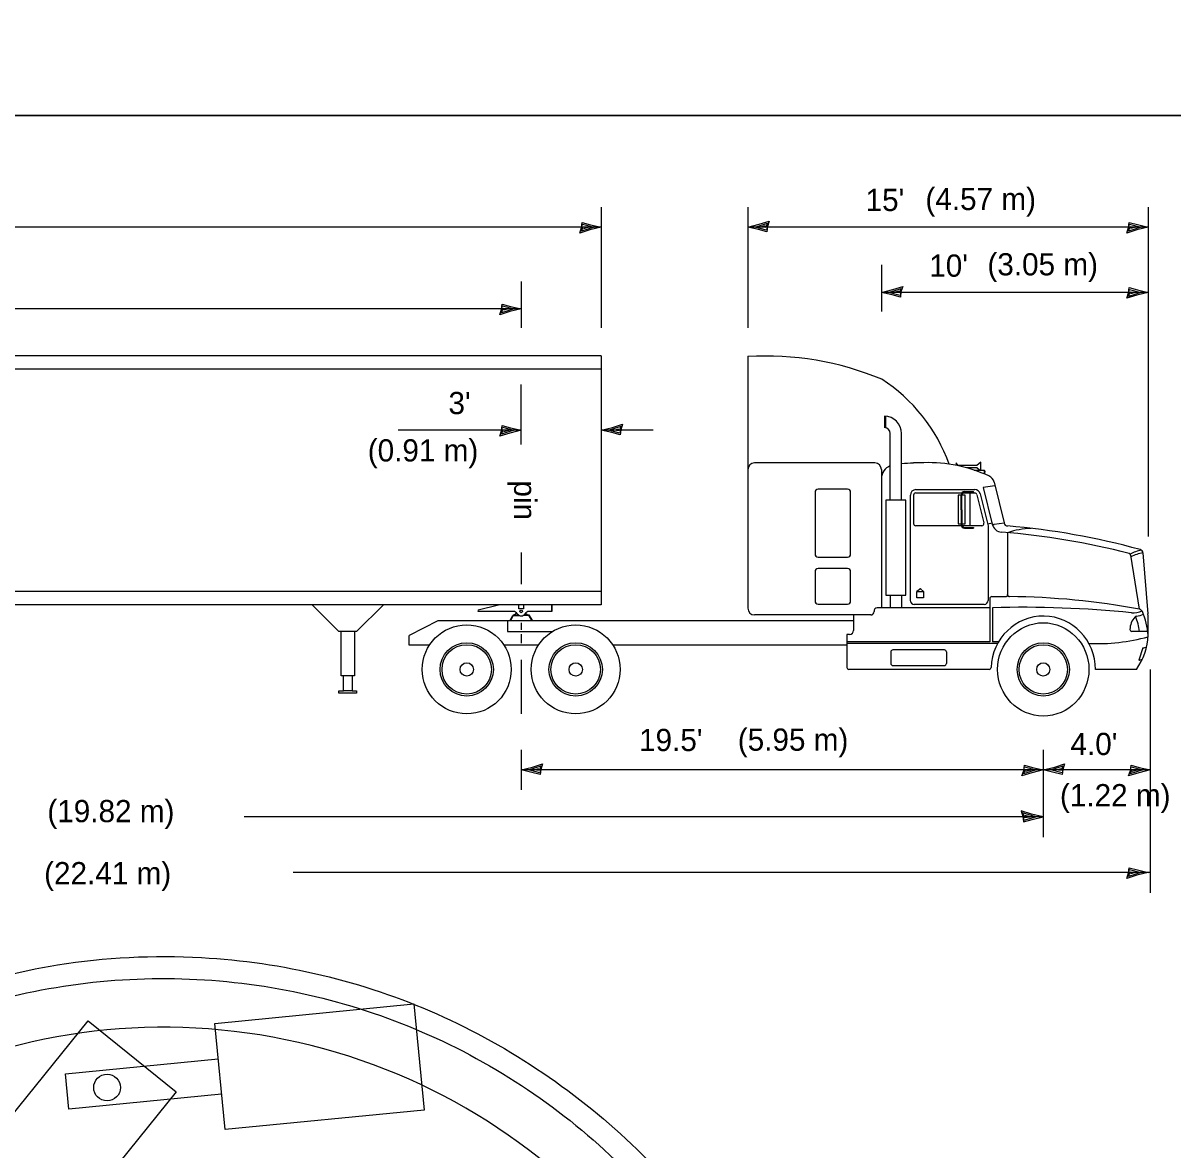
# Model space of a CAD drawing. Extents: x 2145173 to 2147094, y 2149363 to 2149822.
# Drawn here: x 2146717.67 to 2146765.04, y 2149612.78 to 2149659.17 of the extents above; entities that cross this region are included whole.
import ezdxf

# ---------------------------------------------------------------- set-up
doc = ezdxf.new("R2010")
doc.units = 0
for name, color, linetype in [('Design_EX_Roadway Dimensions', 7, 'Continuous'), ('Sheets_General Details', 7, 'Continuous'), ('Topo_Building', 7, 'Continuous')]:
    doc.layers.add(name, color=color, linetype=linetype)

msp = doc.modelspace()

# ---------------------------------------------------------------- linework, layer by layer
at = {"layer": 'Design_EX_Roadway Dimensions'}
for p, q in [((2146741.483, 2149651.581), (2146741.483, 2149646.605)), ((2146747.523, 2149651.584), (2146747.523, 2149646.609)), ((2146764.013, 2149651.584), (2146764.013, 2149638.008)), ((2146741.483, 2149650.757), (2146683.234, 2149650.757)), ((2146764.013, 2149650.759), (2146747.523, 2149650.759)), ((2146753.023, 2149649.198), (2146753.023, 2149647.286)), ((2146738.186, 2149648.519), (2146738.186, 2149646.607)), ((2146764.013, 2149648.069), (2146753.023, 2149648.069)), ((2146738.186, 2149647.39), (2146688.18, 2149647.39)), ((2146738.186, 2149641.802), (2146738.186, 2149644.279)), ((2146738.186, 2149642.391), (2146733.115, 2149642.391)), ((2146743.618, 2149642.391), (2146741.483, 2149642.391)), ((2146738.186, 2149637.349), (2146738.186, 2149636.05)), ((2146764.088, 2149632.536), (2146764.088, 2149623.326)), ((2146738.186, 2149629.221), (2146738.186, 2149627.572)), ((2146759.692, 2149629.221), (2146759.692, 2149625.626)), ((2146759.692, 2149628.396), (2146738.186, 2149628.396)), ((2146764.088, 2149628.396), (2146759.692, 2149628.396)), ((2146759.692, 2149626.456), (2146726.774, 2149626.456)), ((2146764.088, 2149624.171), (2146728.788, 2149624.171))]:
    msp.add_line(p, q, dxfattribs=at)
for points in [[(2146740.677, 2149650.737), (2146740.705, 2149650.952), (2146741.043, 2149650.857), (2146741.483, 2149650.757), (2146741.016, 2149650.639), (2146740.604, 2149650.512), (2146740.677, 2149650.737), (2146740.714, 2149650.877), (2146741.188, 2149650.755), (2146740.668, 2149650.592), (2146740.746, 2149650.774), (2146740.963, 2149650.749), (2146740.755, 2149650.692)], [(2146748.33, 2149650.779), (2146748.304, 2149650.561), (2146747.963, 2149650.658), (2146747.523, 2149650.759), (2146747.991, 2149650.873), (2146748.402, 2149651.001), (2146748.33, 2149650.779), (2146748.295, 2149650.636), (2146747.82, 2149650.759), (2146748.339, 2149650.922), (2146748.262, 2149650.737), (2146748.044, 2149650.763), (2146748.254, 2149650.82)], [(2146763.206, 2149650.737), (2146763.233, 2149650.953), (2146763.574, 2149650.86), (2146764.013, 2149650.759), (2146763.545, 2149650.643), (2146763.134, 2149650.513), (2146763.206, 2149650.737), (2146763.242, 2149650.88), (2146763.717, 2149650.757), (2146763.198, 2149650.592), (2146763.275, 2149650.777), (2146763.492, 2149650.75), (2146763.284, 2149650.693)], [(2146753.83, 2149648.089), (2146753.804, 2149647.871), (2146753.463, 2149647.967), (2146753.023, 2149648.069), (2146753.491, 2149648.182), (2146753.902, 2149648.311), (2146753.83, 2149648.089), (2146753.795, 2149647.945), (2146753.319, 2149648.069), (2146753.838, 2149648.232), (2146753.761, 2149648.046), (2146753.544, 2149648.073), (2146753.752, 2149648.13)], [(2146763.206, 2149648.046), (2146763.233, 2149648.263), (2146763.574, 2149648.17), (2146764.013, 2149648.069), (2146763.545, 2149647.952), (2146763.134, 2149647.823), (2146763.206, 2149648.046), (2146763.242, 2149648.189), (2146763.717, 2149648.067), (2146763.198, 2149647.902), (2146763.275, 2149648.086), (2146763.492, 2149648.06), (2146763.284, 2149648.003)], [(2146737.38, 2149647.37), (2146737.407, 2149647.587), (2146737.746, 2149647.492), (2146738.186, 2149647.39), (2146737.719, 2149647.276), (2146737.307, 2149647.148), (2146737.38, 2149647.37), (2146737.417, 2149647.515), (2146737.891, 2149647.39), (2146737.371, 2149647.228), (2146737.449, 2149647.413), (2146737.666, 2149647.386), (2146737.458, 2149647.33)], [(2146737.379, 2149642.369), (2146737.405, 2149642.584), (2146737.746, 2149642.493), (2146738.186, 2149642.391), (2146737.718, 2149642.274), (2146737.307, 2149642.145), (2146737.379, 2149642.369), (2146737.414, 2149642.512), (2146737.889, 2149642.388), (2146737.371, 2149642.224), (2146737.447, 2149642.409), (2146737.665, 2149642.383), (2146737.457, 2149642.325)], [(2146742.29, 2149642.41), (2146742.264, 2149642.193), (2146741.923, 2149642.29), (2146741.483, 2149642.391), (2146741.951, 2149642.505), (2146742.362, 2149642.632), (2146742.29, 2149642.41), (2146742.255, 2149642.268), (2146741.78, 2149642.391), (2146742.298, 2149642.553), (2146742.221, 2149642.369), (2146742.004, 2149642.395), (2146742.212, 2149642.453)], [(2146738.994, 2149628.417), (2146738.967, 2149628.202), (2146738.626, 2149628.294), (2146738.186, 2149628.396), (2146738.655, 2149628.512), (2146739.065, 2149628.641), (2146738.994, 2149628.417), (2146738.958, 2149628.275), (2146738.484, 2149628.399), (2146739.003, 2149628.561), (2146738.925, 2149628.377), (2146738.708, 2149628.402), (2146738.916, 2149628.459)], [(2146758.887, 2149628.377), (2146758.914, 2149628.593), (2146759.252, 2149628.497), (2146759.692, 2149628.396), (2146759.224, 2149628.28), (2146758.812, 2149628.154), (2146758.887, 2149628.377), (2146758.922, 2149628.517), (2146759.396, 2149628.394), (2146758.876, 2149628.231), (2146758.954, 2149628.417), (2146759.172, 2149628.389), (2146758.965, 2149628.332)], [(2146760.5, 2149628.417), (2146760.472, 2149628.202), (2146760.131, 2149628.294), (2146759.692, 2149628.396), (2146760.161, 2149628.512), (2146760.571, 2149628.641), (2146760.5, 2149628.417), (2146760.463, 2149628.275), (2146759.989, 2149628.399), (2146760.509, 2149628.561), (2146760.431, 2149628.377), (2146760.214, 2149628.402), (2146760.422, 2149628.459)], [(2146763.281, 2149628.376), (2146763.306, 2149628.591), (2146763.648, 2149628.498), (2146764.088, 2149628.396), (2146763.621, 2149628.281), (2146763.208, 2149628.151), (2146763.281, 2149628.376), (2146763.315, 2149628.518), (2146763.792, 2149628.394), (2146763.273, 2149628.231), (2146763.35, 2149628.416), (2146763.568, 2149628.391), (2146763.357, 2149628.333)], [(2146758.851, 2149626.478), (2146758.879, 2149626.252), (2146759.234, 2149626.351), (2146759.692, 2149626.456), (2146759.204, 2149626.576), (2146758.776, 2149626.71), (2146758.851, 2149626.478), (2146758.888, 2149626.329), (2146759.384, 2149626.457), (2146758.842, 2149626.628), (2146758.922, 2149626.435), (2146759.15, 2149626.463), (2146758.931, 2149626.522)], [(2146763.207, 2149624.15), (2146763.233, 2149624.365), (2146763.574, 2149624.273), (2146764.013, 2149624.171), (2146763.544, 2149624.055), (2146763.134, 2149623.926), (2146763.207, 2149624.15), (2146763.242, 2149624.291), (2146763.717, 2149624.17), (2146763.199, 2149624.006), (2146763.275, 2149624.19), (2146763.491, 2149624.165), (2146763.284, 2149624.108)]]:
    msp.add_lwpolyline(points, dxfattribs=at)
at = {"layer": 'Sheets_General Details'}
for points in [[(2146575.803, 2149781.285), (2146770.424, 2149781.285), (2146770.424, 2149655.354), (2146575.803, 2149655.354)], [(2146575.803, 2149655.354), (2146770.424, 2149655.354), (2146770.424, 2149529.422), (2146575.803, 2149529.422)]]:
    msp.add_lwpolyline(points, close=True, dxfattribs=at)
at = {"layer": 'Topo_Building'}
for p, q in [((2146741.483, 2149645.449), (2146683.234, 2149645.449)), ((2146741.483, 2149645.449), (2146741.483, 2149635.192)), ((2146747.523, 2149645.435), (2146747.523, 2149635.054)), ((2146741.483, 2149644.899), (2146683.234, 2149644.899)), ((2146753.148, 2149642.964), (2146753.148, 2149642.498)), ((2146753.195, 2149642.964), (2146753.195, 2149642.494)), ((2146753.388, 2149639.505), (2146753.388, 2149642.252)), ((2146753.847, 2149639.505), (2146753.847, 2149642.252)), ((2146757.12, 2149641.07), (2146756.96, 2149640.933)), ((2146757.12, 2149640.749), (2146757.12, 2149641.07)), ((2146752.75, 2149641.039), (2146747.8, 2149641.039)), ((2146753.023, 2149640.766), (2146753.023, 2149635.074)), ((2146754.772, 2149641.052), (2146754.351, 2149641.039)), ((2146756.184, 2149640.933), (2146756.105, 2149641.043)), ((2146756.105, 2149641.043), (2146756.105, 2149640.943)), ((2146756.96, 2149640.933), (2146756.184, 2149640.933)), ((2146756.96, 2149640.845), (2146756.533, 2149640.845)), ((2146756.841, 2149640.749), (2146757.252, 2149640.749)), ((2146757.068, 2149640.749), (2146756.96, 2149640.845)), ((2146757.252, 2149640.749), (2146757.252, 2149640.591)), ((2146757.665, 2149640.248), (2146758.076, 2149638.568)), ((2146750.289, 2149639.83), (2146750.289, 2149637.299)), ((2146751.627, 2149639.963), (2146750.418, 2149639.963)), ((2146751.757, 2149637.299), (2146751.757, 2149639.83)), ((2146754.215, 2149639.71), (2146754.215, 2149635.376)), ((2146754.351, 2149639.712), (2146754.351, 2149638.544)), ((2146756.874, 2149639.94), (2146754.442, 2149639.94)), ((2146756.335, 2149639.803), (2146754.442, 2149639.803)), ((2146756.186, 2149639.716), (2146756.186, 2149638.534)), ((2146756.313, 2149639.716), (2146756.186, 2149639.716)), ((2146756.313, 2149639.113), (2146756.313, 2149639.729)), ((2146756.342, 2149639.113), (2146756.342, 2149639.729)), ((2146756.478, 2149639.716), (2146756.342, 2149639.716)), ((2146756.872, 2149639.803), (2146756.368, 2149639.803)), ((2146756.447, 2149639.868), (2146756.821, 2149639.868)), ((2146756.447, 2149639.839), (2146756.821, 2149639.839)), ((2146756.478, 2149638.534), (2146756.478, 2149639.716)), ((2146756.663, 2149639.803), (2146756.663, 2149638.45)), ((2146756.821, 2149639.839), (2146756.821, 2149639.868)), ((2146756.96, 2149639.734), (2146757.243, 2149638.568)), ((2146757.092, 2149639.767), (2146757.419, 2149638.45)), ((2146757.701, 2149640.102), (2146757.221, 2149640.032)), ((2146757.221, 2149640.032), (2146757.591, 2149638.52)), ((2146756.313, 2149639.113), (2146756.313, 2149638.494)), ((2146756.342, 2149639.113), (2146756.342, 2149638.494)), ((2146756.32, 2149638.45), (2146754.442, 2149638.45)), ((2146756.186, 2149638.534), (2146756.313, 2149638.534)), ((2146756.342, 2149638.534), (2146756.478, 2149638.534)), ((2146757.156, 2149638.45), (2146756.351, 2149638.45)), ((2146756.447, 2149638.384), (2146756.821, 2149638.384)), ((2146756.447, 2149638.357), (2146756.821, 2149638.357)), ((2146756.821, 2149638.384), (2146756.821, 2149638.357)), ((2146757.582, 2149638.564), (2146757.402, 2149638.52)), ((2146757.419, 2149638.45), (2146757.419, 2149635.376)), ((2146758.078, 2149638.564), (2146757.67, 2149638.511)), ((2146758.224, 2149638.169), (2146758.224, 2149635.617)), ((2146763.798, 2149637.333), (2146764.002, 2149634.827)), ((2146750.418, 2149637.166), (2146751.627, 2149637.166)), ((2146763.287, 2149637.245), (2146763.638, 2149635.019)), ((2146750.289, 2149636.564), (2146750.289, 2149635.359)), ((2146751.627, 2149636.695), (2146750.418, 2149636.695)), ((2146751.757, 2149635.359), (2146751.757, 2149636.564)), ((2146754.628, 2149635.858), (2146754.487, 2149635.742)), ((2146754.764, 2149635.742), (2146754.628, 2149635.858)), ((2146741.483, 2149635.742), (2146683.234, 2149635.742)), ((2146753.388, 2149635.588), (2146753.388, 2149635.074)), ((2146753.847, 2149635.588), (2146753.847, 2149635.074)), ((2146757.489, 2149635.456), (2146757.489, 2149633.667)), ((2146757.569, 2149635.538), (2146758.143, 2149635.535)), ((2146741.483, 2149635.192), (2146683.234, 2149635.192)), ((2146730.677, 2149634.098), (2146729.578, 2149635.192)), ((2146732.511, 2149635.192), (2146731.407, 2149634.098)), ((2146737.254, 2149635.179), (2146736.416, 2149634.977)), ((2146737.865, 2149634.924), (2146736.416, 2149634.924)), ((2146737.309, 2149635.192), (2146736.418, 2149634.977)), ((2146738.093, 2149635.025), (2146738.093, 2149635.192)), ((2146738.279, 2149635.025), (2146738.093, 2149635.025)), ((2146738.279, 2149635.192), (2146738.279, 2149635.025)), ((2146739.452, 2149634.924), (2146738.509, 2149634.924)), ((2146739.452, 2149634.924), (2146738.511, 2149634.924)), ((2146739.452, 2149634.924), (2146739.452, 2149635.179)), ((2146739.452, 2149635.179), (2146739.452, 2149634.924)), ((2146750.418, 2149635.228), (2146751.627, 2149635.228)), ((2146757.489, 2149635.074), (2146752.851, 2149635.074)), ((2146753.023, 2149635.074), (2146752.856, 2149635.074)), ((2146757.259, 2149635.214), (2146754.377, 2149635.214)), ((2146757.595, 2149635.074), (2146757.595, 2149633.667)), ((2146734.753, 2149634.537), (2146733.57, 2149633.926)), ((2146751.876, 2149634.537), (2146734.753, 2149634.537)), ((2146737.624, 2149634.537), (2146737.624, 2149634.093)), ((2146737.713, 2149634.537), (2146737.839, 2149634.752)), ((2146737.742, 2149634.537), (2146737.861, 2149634.74)), ((2146737.878, 2149634.774), (2146738.078, 2149634.774)), ((2146737.878, 2149634.752), (2146738.124, 2149634.752)), ((2146738.008, 2149634.858), (2146737.902, 2149634.774)), ((2146738.019, 2149634.774), (2146738.035, 2149634.819)), ((2146738.186, 2149634.449), (2146738.186, 2149634.172)), ((2146738.494, 2149634.752), (2146738.25, 2149634.752)), ((2146738.494, 2149634.774), (2146738.296, 2149634.774)), ((2146738.353, 2149634.774), (2146738.339, 2149634.819)), ((2146738.366, 2149634.858), (2146738.472, 2149634.774)), ((2146738.632, 2149634.537), (2146738.516, 2149634.74)), ((2146738.661, 2149634.537), (2146738.533, 2149634.752)), ((2146751.876, 2149634.779), (2146747.793, 2149634.779)), ((2146751.876, 2149634.779), (2146751.876, 2149634.141)), ((2146752.597, 2149634.779), (2146751.876, 2149634.779)), ((2146764.013, 2149633.93), (2146764.013, 2149634.528)), ((2146731.407, 2149634.098), (2146730.677, 2149634.098)), ((2146730.77, 2149632.265), (2146730.77, 2149634.098)), ((2146731.319, 2149634.098), (2146731.319, 2149632.265)), ((2146737.624, 2149634.093), (2146739.467, 2149634.093)), ((2146738.186, 2149633.988), (2146738.186, 2149633.618)), ((2146751.716, 2149633.979), (2146751.603, 2149633.979)), ((2146751.603, 2149633.979), (2146751.603, 2149633.531)), ((2146763.998, 2149634.1), (2146763.341, 2149634.1)), ((2146733.57, 2149633.531), (2146733.57, 2149633.926)), ((2146734.406, 2149633.531), (2146733.57, 2149633.531)), ((2146738.891, 2149633.531), (2146737.483, 2149633.531)), ((2146751.603, 2149633.531), (2146741.968, 2149633.531)), ((2146757.489, 2149633.667), (2146751.603, 2149633.667)), ((2146757.808, 2149633.598), (2146751.603, 2149633.598)), ((2146751.603, 2149633.531), (2146751.603, 2149632.618)), ((2146757.847, 2149633.667), (2146757.595, 2149633.667)), ((2146753.412, 2149633.254), (2146753.412, 2149632.779)), ((2146755.621, 2149633.337), (2146753.493, 2149633.337)), ((2146755.703, 2149633.254), (2146755.703, 2149632.779)), ((2146763.789, 2149633.426), (2146763.624, 2149632.915)), ((2146738.186, 2149632.925), (2146738.186, 2149630.704)), ((2146757.461, 2149632.537), (2146751.685, 2149632.537)), ((2146753.493, 2149632.695), (2146755.621, 2149632.695)), ((2146763.526, 2149632.537), (2146761.839, 2149632.537)), ((2146731.319, 2149632.265), (2146730.77, 2149632.265)), ((2146730.862, 2149631.649), (2146730.862, 2149632.265)), ((2146731.226, 2149632.265), (2146731.226, 2149631.649)), ((2146730.677, 2149631.557), (2146730.677, 2149631.649)), ((2146730.677, 2149631.649), (2146730.862, 2149631.649)), ((2146731.226, 2149631.649), (2146730.862, 2149631.649)), ((2146731.226, 2149631.649), (2146731.407, 2149631.649)), ((2146731.407, 2149631.649), (2146731.407, 2149631.557)), ((2146731.407, 2149631.557), (2146730.677, 2149631.557))]:
    msp.add_line(p, q, dxfattribs=at)
for points in [[(2146754.031, 2149639.505), (2146753.207, 2149639.505), (2146753.207, 2149635.588), (2146754.031, 2149635.588)], [(2146754.487, 2149635.742), (2146754.764, 2149635.742), (2146754.764, 2149635.491), (2146754.487, 2149635.491)]]:
    msp.add_lwpolyline(points, close=True, dxfattribs=at)
for points in [[(2146734.195, 2149614.385), (2146725.992, 2149613.576), (2146725.561, 2149617.954), (2146733.765, 2149618.76), (2146734.195, 2149614.385)], [(2146723.981, 2149615.127), (2146705.698, 2149592.457), (2146702.062, 2149595.389), (2146720.345, 2149618.06), (2146723.981, 2149615.127)], [(2146725.848, 2149615.037), (2146719.56, 2149614.419), (2146719.416, 2149615.878), (2146725.705, 2149616.496)]]:
    msp.add_lwpolyline(points, dxfattribs=at)
for centre, radius in [((2146738.187, 2149634.927), 0.055), ((2146735.944, 2149632.536), 1.832), ((2146740.431, 2149632.536), 1.832), ((2146735.944, 2149632.536), 1.099), ((2146735.944, 2149632.536), 1.017), ((2146740.431, 2149632.536), 1.099), ((2146740.431, 2149632.536), 1.017), ((2146735.944, 2149632.536), 0.275), ((2146740.431, 2149632.536), 0.275), ((2146721.128, 2149615.31), 0.55)]:
    msp.add_circle(centre, radius, dxfattribs=at)
for centre, radius, start, end in [((2146736.445, 2149634.95), 0.0385, 136.6415, 221.4965), ((2146737.865, 2149634.737), 0.187, 30.5855, 90), ((2146738.509, 2149634.737), 0.187, 90, 149.4145), ((2146737.879, 2149634.728), 0.0473, 90, 149.7436), ((2146737.879, 2149634.728), 0.0231, 90, 149.7436), ((2146738.187, 2149634.927), 0.187, 210.7903, 270), ((2146738.187, 2149634.927), 0.187, 270, 329.2097), ((2146738.495, 2149634.728), 0.0473, 30.2564, 90), ((2146738.495, 2149634.728), 0.0231, 30.2564, 90), ((2146723.475, 2149592.954), 24.838, 0, 154.2304)]:
    msp.add_arc(centre, radius, start, end, dxfattribs=at)
for centre, major_axis, start_param, end_param in [((2146748.275, 2149632.558), (0, -12.886), 2.754103, 3.201075), ((2146749.388, 2149638.551), (0, -7.014), 1.925502, 2.580668), ((2146753.149, 2149642.251), (0, 0.714), 4.712389, 6.283185), ((2146753.149, 2149642.251), (0, 0.246), 4.712389, 6.283185), ((2146754.953, 2149634.843), (0, -6.212), 2.71721, 3.171142), ((2146747.793, 2149640.765), (0, 0.275), 0, 1.570796), ((2146752.755, 2149640.765), (0, 0.275), 4.712389, 6.283185), ((2146753.561, 2149640.396), (0, 0.55), 0.325729, 1.570796), ((2146754.512, 2149635.546), (0, 5.495), 0.030166, 0.123956), ((2146757.203, 2149640.669), (0, 0.0945), 3.719544, 5.705235), ((2146757.3, 2149640.153), (0, -0.385), 1.816616, 2.71721), ((2146750.418, 2149639.83), (0, 0.132), 0, 1.570796), ((2146751.627, 2149639.83), (0, 0.132), 4.712389, 6.283185), ((2146754.443, 2149639.709), (0, 0.232), 0, 1.570796), ((2146754.443, 2149639.712), (0, 0.0934), 0, 1.570796), ((2146756.448, 2149639.73), (0, 0.137), 0, 1.570796), ((2146756.448, 2149639.73), (0, 0.11), 0, 1.570796), ((2146756.871, 2149639.712), (0, 0.0934), 4.957195, 6.283185), ((2146756.872, 2149639.709), (0, 0.232), 4.960146, 6.283185), ((2146754.443, 2149638.544), (0, -0.0934), 4.712389, 6.283185), ((2146756.448, 2149638.495), (0, -0.137), 4.712389, 6.283185), ((2146756.448, 2149638.495), (0, -0.11), 4.712389, 6.283185), ((2146757.156, 2149638.544), (0, 0.0934), 3.141593, 4.958325), ((2146757.657, 2149638.592), (0, -0.0824), 4.958748, 6.4139), ((2146758.009, 2149638.626), (0, -0.44), 4.958785, 6.206999), ((2146758.233, 2149638.608), (0, -0.165), 4.958136, 6.199861), ((2146755.61, 2149606.49), (0, -32.065), 2.881351, 3.058269), ((2146759.302, 2149634.876), (0, 3.471), 0.034122, 0.323592), ((2146755.61, 2149606.49), (0, -31.79), 2.894025, 3.065406), ((2146750.418, 2149637.298), (0, -0.132), 4.712389, 6.283185), ((2146751.627, 2149637.298), (0, 0.132), 3.141593, 4.712389), ((2146763.208, 2149637.231), (0, -0.0824), 1.730072, 2.894025), ((2146764, 2149635.762), (0, 1.703), 0.157729, 0.457516), ((2146764, 2149635.762), (0, 1.584), 0.13132, 0.469833), ((2146763.637, 2149637.316), (0, -0.165), 1.635949, 2.881351), ((2146750.418, 2149636.563), (0, 0.132), 0, 1.570796), ((2146751.627, 2149636.563), (0, 0.132), 4.712389, 6.283185), ((2146754.377, 2149635.378), (0, -0.165), 4.712389, 6.283185), ((2146757.259, 2149635.378), (0, 0.165), 3.141593, 4.712389), ((2146757.569, 2149635.455), (0, 0.0824), 6.278351, 7.853982), ((2146758.142, 2149635.618), (0, 0.0824), 3.135721, 4.712389), ((2146758.303, 2149635.617), (0, -0.0824), 4.712389, 6.274281), ((2146758.023, 2149603.404), (0, -32.132), 2.961258, 3.132688), ((2146747.793, 2149635.054), (0, -0.275), 4.712389, 6.283185), ((2146750.418, 2149635.36), (0, -0.132), 4.712389, 6.283185), ((2146751.627, 2149635.36), (0, 0.132), 3.141593, 4.712389), ((2146752.595, 2149634.911), (0, -0.132), 0, 1.687905), ((2146752.851, 2149634.943), (0, -0.132), 3.141593, 4.833518), ((2146758.784, 2149586.829), (0, -48.265), 3.045123, 3.166803), ((2146763.407, 2149635.749), (0, -0.882), 6.193003, 6.710639), ((2146763.63, 2149634.852), (0, -0.165), 1.986627, 2.961258), ((2146761.162, 2149633.738), (0, 2.923), 4.784215, 5.128219), ((2146759.691, 2149632.536), (0, -2.198), 1.570796, 4.676237), ((2146764.002, 2149634.173), (0, -0.757), 3.95472, 4.698735), ((2146763.542, 2149634.618), (0, -0.11), 3.262741, 3.954898), ((2146761.162, 2149633.738), (0, 2.579), 4.853519, 5.101622), ((2146763.407, 2149635.749), (0, -1.029), 0.120572, 0.423637), ((2146760.521, 2149634.529), (0, 3.572), 4.712389, 4.795963), ((2146751.715, 2149634.143), (0, 0.165), 3.141593, 4.712389), ((2146763.342, 2149634.182), (0, -0.0824), 4.698704, 6.283185), ((2146761.909, 2149641.841), (0, -8.243), 6.240786, 6.546905), ((2146761.596, 2149634.025), (0, 2.473), 4.066111, 4.681107), ((2146753.493, 2149633.254), (0, 0.0824), 0, 1.570796), ((2146755.622, 2149633.254), (0, 0.0824), 4.712389, 6.283185), ((2146763.668, 2149634.446), (0, -1.029), 0.120572, 0.284375), ((2146751.684, 2149632.618), (0, -0.0824), 4.712389, 6.283185), ((2146753.493, 2149632.778), (0, -0.0824), 4.712389, 6.283185), ((2146755.622, 2149632.778), (0, 0.0824), 3.141593, 4.712389), ((2146757.462, 2149632.618), (0, -0.0824), 0, 1.534644), ((2146763.503, 2149633.939), (0, -1.029), 0.120572, 0.27067)]:
    msp.add_ellipse(centre, major_axis=major_axis, ratio=0.9779, start_param=start_param, end_param=end_param, dxfattribs=at)
for centre, major_axis in [((2146754.626, 2149635.858), (0, -0.00659)), ((2146759.691, 2149632.536), (0, -1.923)), ((2146759.691, 2149632.536), (0, -1.099)), ((2146759.691, 2149632.536), (0, -1.017)), ((2146759.691, 2149632.536), (0, -0.275))]:
    msp.add_ellipse(centre, major_axis=major_axis, ratio=0.9779, dxfattribs=at)
for points in [[(2146696.876, 2149599.614), (2146697.475, 2149601.835), (2146699.388, 2149606.432), (2146702.148, 2149610.58), (2146705.634, 2149614.147), (2146709.711, 2149617.025), (2146714.25, 2149619.111), (2146719.09, 2149620.362), (2146725.018, 2149620.664), (2146729.973, 2149619.944), (2146734.712, 2149618.341), (2146739.081, 2149615.911), (2146742.959, 2149612.757), (2146746.188, 2149608.939), (2146748.681, 2149604.603), (2146750.381, 2149599.899), (2146751.187, 2149594.954), (2146751.179, 2149590.249), (2146751.001, 2149585.605), (2146750.858, 2149580.971), (2146750.784, 2149577.314)], [(2146700.14, 2149606.426), (2146702.223, 2149609.47), (2146705.581, 2149613.028), (2146709.54, 2149615.934), (2146713.97, 2149618.08), (2146718.725, 2149619.385), (2146723.594, 2149619.803), (2146728.51, 2149619.322), (2146733.256, 2149617.951), (2146737.674, 2149615.731), (2146741.61, 2149612.74), (2146744.932, 2149609.076), (2146747.525, 2149604.864), (2146749.302, 2149600.248), (2146750.202, 2149595.385), (2146750.389, 2149590.516), (2146750.458, 2149585.692), (2146750.488, 2149580.947), (2146750.501, 2149576.258), (2146750.507, 2149571.606), (2146750.51, 2149566.978), (2146750.511, 2149562.367), (2146750.511, 2149557.767), (2146750.511, 2149553.173), (2146750.511, 2149548.584), (2146750.511, 2149543.998), (2146750.511, 2149543.919)]]:
    msp.add_spline(points, degree=3, dxfattribs=at)

# ---------------------------------------------------------------- texts
at = {"layer": 'Design_EX_Roadway Dimensions'}
for s, height, p in [('(4.57 m)', 0.9147, (2146754.837, 2149651.459)), ("15'", 0.9147, (2146752.372, 2149651.419)), ("10'", 0.9147, (2146754.995, 2149648.714)), ('(3.05 m)', 0.9147, (2146757.391, 2149648.768)), ("3'", 0.9148, (2146735.19, 2149643.052)), ('(0.91 m)', 0.9147, (2146731.866, 2149641.101)), ("19.5'", 0.9147, (2146743.041, 2149629.172)), ('(5.95 m)', 0.9147, (2146747.108, 2149629.186)), ("4.0'", 0.9147, (2146760.812, 2149629.008)), ('(1.22 m)', 0.9147, (2146760.378, 2149626.896)), ('(19.82 m)', 0.9147, (2146718.669, 2149626.242)), ('(22.41 m)', 0.9147, (2146718.536, 2149623.684))]:
    msp.add_text(s, height=height, dxfattribs=at).set_placement(p)
msp.add_text('pin', height=0.9147, rotation=270, dxfattribs=at).set_placement((2146737.895, 2149640.321))

doc.saveas('drawing.dxf')
